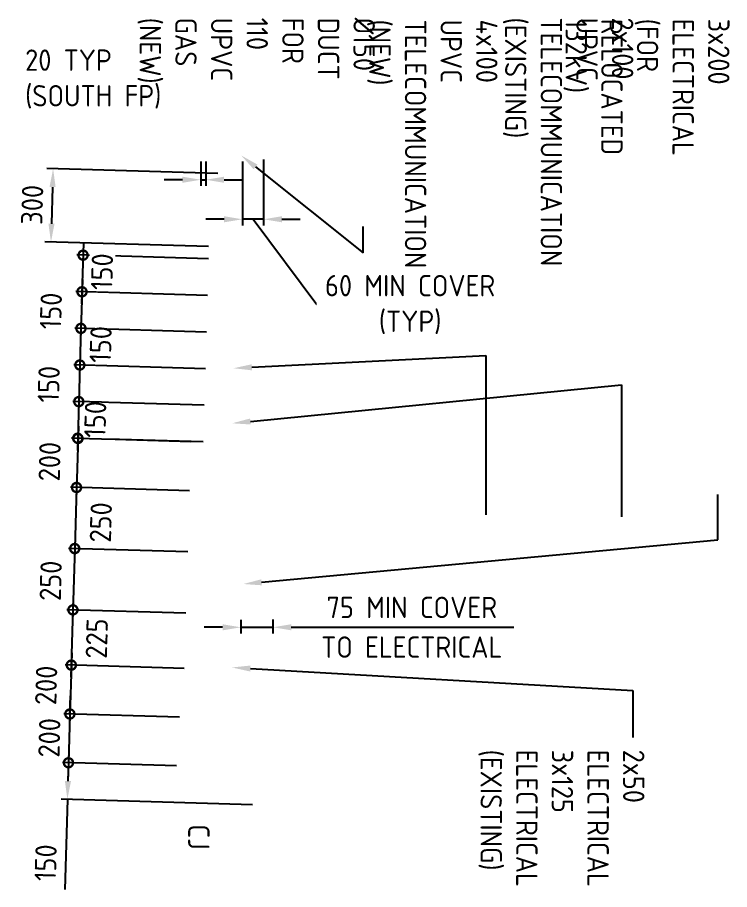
# Paper-space layout 'SHEET (5)' of a CAD drawing. Header units: metres. Extents: x -9 to 1337, y -9 to 581.
# Drawn here: x 1333.401 to 1336.316, y 77.327 to 80.898 of the extents above; entities that cross this region are included whole.
import ezdxf
from ezdxf import colors
from ezdxf.entities.mleader import LeaderData, LeaderLine
from ezdxf.math import Vec2, Vec3

# ---------------------------------------------------------------- set-up
doc = ezdxf.new("R2010")
doc.units = ezdxf.units.M
doc.layers.get('0').update_dxf_attribs({"color": 6})
doc.layers.add('_User Miscellaneous1', color=7, linetype='Continuous')
doc.styles.add('IsoCP', font='isocp.shx')
doc.dimstyles.new('NWRL Standard', dxfattribs={"dimtxt": 3.5, "dimasz": 3, "dimexe": 1, "dimexo": 1, "dimgap": 1.5, "dimtad": 1, "dimdec": 0, "dimlfac": 1000, "dimzin": 0, "dimdsep": 46, "dimtxsty": 'IsoCP', "dimcen": 0, "dimdle": 2, "dimclrd": 256, "dimclre": 256, "dimclrt": 7, "dimadec": 0, "dimazin": 0, "dimtfac": 1, "dimtdec": 0, "dimtmove": 0, "dimatfit": 2, "dimfxl": 1, "dimtolj": 1, "dimtzin": 0, "dimarcsym": 0})

# ---------------------------------------------------------------- blocks, each defined once
blk = doc.blocks.new('_DotSmall')
at = {"color": 0, "linetype": 'ByBlock', "const_width": 0.5}
blk.add_lwpolyline([(-0.0625, 0, 1), (0.0625, 0, 1)], format="xyb", close=True, dxfattribs=at)
blk = doc.blocks.new('*D187')
at = {"layer": '_User Miscellaneous1', "lineweight": -2, "transparency": 16777216}
for p, q in [((1333.6626, 79.675), (1333.6552, 79.4252)), ((1334.1748, 79.61), (1333.6361, 79.6258)), ((1334.1704, 79.4601), (1333.6317, 79.4759))]:
    blk.add_line(p, q, dxfattribs=at)
at = {"layer": 'Defpoints', "color": 0, "transparency": 16777216}
for p in [(1334.1998, 79.6093), (1333.6567, 79.4751), (1334.1954, 79.4593)]:
    blk.add_point(p, dxfattribs=at)
at = {"layer": '_User Miscellaneous1', "color": 7, "transparency": 16777216, "insert": (1333.7417, 79.5593), "char_height": 0.0875, "attachment_point": 5, "rotation": 88.3202, "style": 'IsoCP', "bg_fill": 3, "box_fill_scale": 1.1, "bg_fill_color": 256, "bg_fill_true_color": 13158600, "bg_fill_transparency": 0}
blk.add_mtext('\\A1;150', dxfattribs=at)
at = {"layer": '_User Miscellaneous1', "lineweight": -2, "transparency": 16777216, "xscale": 0.07500000000000001, "yscale": 0.07500000000000001, "zscale": 0.07500000000000001}
for p, rotation in [((1333.6611, 79.6251), 88.3202080342314), ((1333.6567, 79.4751), 268.3202080342314)]:
    blk.add_blockref('_DotSmall', p, dxfattribs=dict(at, rotation=rotation))
blk = doc.blocks.new('*D188')
at = {"layer": '_User Miscellaneous1', "lineweight": -2, "transparency": 16777216}
for p, q in [((1333.6372, 78.7734), (1333.627, 78.4225)), ((1334.0989, 78.7098), (1333.6108, 78.7241)), ((1334.0905, 78.4589), (1333.6034, 78.4732))]:
    blk.add_line(p, q, dxfattribs=at)
at = {"layer": 'Defpoints', "color": 0, "transparency": 16777216}
for p in [(1334.1239, 78.7091), (1333.6284, 78.4725), (1334.1155, 78.4582)]:
    blk.add_point(p, dxfattribs=at)
at = {"layer": '_User Miscellaneous1', "lineweight": -2, "transparency": 16777216, "xscale": 0.07500000000000001, "yscale": 0.07500000000000001, "zscale": 0.07500000000000001, "rotation": 88.3202080342314}
blk.add_blockref('_DotSmall', (1333.6358, 78.7234), dxfattribs=at)
at = {"layer": '_User Miscellaneous1', "color": 7, "transparency": 16777216, "insert": (1333.5374, 78.5916), "char_height": 0.0875, "attachment_point": 5, "rotation": 88.3202, "style": 'IsoCP', "bg_fill": 3, "box_fill_scale": 1.1, "bg_fill_color": 256, "bg_fill_true_color": 13158600, "bg_fill_transparency": 0}
blk.add_mtext('\\A1;250', dxfattribs=at)
at = {"layer": '_User Miscellaneous1', "lineweight": -2, "transparency": 16777216, "xscale": 0.07500000000000001, "yscale": 0.07500000000000001, "zscale": 0.07500000000000001, "rotation": 268.3202080342314}
blk.add_blockref('_DotSmall', (1333.6284, 78.4725), dxfattribs=at)
blk = doc.blocks.new('*D189')
at = {"layer": '_User Miscellaneous1', "lineweight": -2, "transparency": 16777216}
for p, q in [((1333.6233, 78.2964), (1333.6144, 77.9962)), ((1334.0841, 78.2328), (1333.5968, 78.2471)), ((1334.0639, 78.033), (1333.5909, 78.0469))]:
    blk.add_line(p, q, dxfattribs=at)
at = {"layer": 'Defpoints', "color": 0, "transparency": 16777216}
for p in [(1334.109, 78.2321), (1333.6159, 78.0462), (1334.0889, 78.0323)]:
    blk.add_point(p, dxfattribs=at)
at = {"layer": '_User Miscellaneous1', "lineweight": -2, "transparency": 16777216, "xscale": 0.07500000000000001, "yscale": 0.07500000000000001, "zscale": 0.07500000000000001}
for p, rotation in [((1333.6218, 78.2464), 88.3202080342314), ((1333.6159, 78.0462), 268.3202080342314)]:
    blk.add_blockref('_DotSmall', p, dxfattribs=dict(at, rotation=rotation))
at = {"layer": '_User Miscellaneous1', "color": 7, "transparency": 16777216, "insert": (1333.5188, 78.1635), "char_height": 0.0875, "attachment_point": 5, "rotation": 88.3202, "style": 'IsoCP', "bg_fill": 3, "box_fill_scale": 1.1, "bg_fill_color": 256, "bg_fill_true_color": 13158600, "bg_fill_transparency": 0}
blk.add_mtext('\\A1;200', dxfattribs=at)
blk = doc.blocks.new('*D190')
at = {"layer": '_User Miscellaneous1', "lineweight": -2, "transparency": 16777216}
for p, q in [((1333.6159, 78.0462), (1333.6181, 78.1212)), ((1334.0639, 78.033), (1333.5909, 78.0469)), ((1333.6159, 78.0462), (1333.6101, 77.8466)), ((1334.0523, 77.8336), (1333.5851, 77.8473)), ((1333.6101, 77.8466), (1333.6079, 77.7716))]:
    blk.add_line(p, q, dxfattribs=at)
at = {"layer": 'Defpoints', "color": 0, "transparency": 16777216}
for p in [(1334.0889, 78.0323), (1333.6101, 77.8466), (1334.0773, 77.8329)]:
    blk.add_point(p, dxfattribs=at)
at = {"layer": '_User Miscellaneous1', "lineweight": -2, "transparency": 16777216, "xscale": 0.07500000000000001, "yscale": 0.07500000000000001, "zscale": 0.07500000000000001}
for p, rotation in [((1333.6159, 78.0462), 268.3202080342314), ((1333.6101, 77.8466), 88.32020803423138)]:
    blk.add_blockref('_DotSmall', p, dxfattribs=dict(at, rotation=rotation))
at = {"layer": '_User Miscellaneous1', "color": 7, "transparency": 16777216, "insert": (1333.5318, 77.9488), "char_height": 0.0875, "attachment_point": 5, "rotation": 88.3202, "style": 'IsoCP', "bg_fill": 3, "box_fill_scale": 1.1, "bg_fill_color": 256, "bg_fill_true_color": 13158600, "bg_fill_transparency": 0}
blk.add_mtext('\\A1;200', dxfattribs=at)
blk = doc.blocks.new('*D191')
at = {"layer": '_User Miscellaneous1', "lineweight": -2, "transparency": 16777216}
for p, q in [((1333.6714, 79.9749), (1333.664, 79.725)), ((1334.1836, 79.9099), (1333.6449, 79.9257)), ((1334.1792, 79.7599), (1333.6405, 79.7757))]:
    blk.add_line(p, q, dxfattribs=at)
at = {"layer": 'Defpoints', "color": 0, "transparency": 16777216}
for p in [(1334.2086, 79.9091), (1333.6655, 79.775), (1334.2042, 79.7592)]:
    blk.add_point(p, dxfattribs=at)
at = {"layer": '_User Miscellaneous1', "color": 7, "transparency": 16777216, "insert": (1333.7475, 79.8571), "char_height": 0.0875, "attachment_point": 5, "rotation": 88.3202, "style": 'IsoCP', "bg_fill": 3, "box_fill_scale": 1.1, "bg_fill_color": 256, "bg_fill_true_color": 13158600, "bg_fill_transparency": 0}
blk.add_mtext('\\A1;150', dxfattribs=at)
at = {"layer": '_User Miscellaneous1', "lineweight": -2, "transparency": 16777216, "xscale": 0.07500000000000001, "yscale": 0.07500000000000001, "zscale": 0.07500000000000001}
for p, rotation in [((1333.6699, 79.9249), 88.3202080342314), ((1333.6655, 79.775), 268.3202080342314)]:
    blk.add_blockref('_DotSmall', p, dxfattribs=dict(at, rotation=rotation))
blk = doc.blocks.new('*D192')
at = {"layer": '_User Miscellaneous1', "lineweight": -2, "transparency": 16777216}
for p, q in [((1333.6446, 79.0235), (1333.6343, 78.6737)), ((1334.1055, 78.96), (1333.6181, 78.9743)), ((1334.0987, 78.7101), (1333.6108, 78.7244))]:
    blk.add_line(p, q, dxfattribs=at)
at = {"layer": 'Defpoints', "color": 0, "transparency": 16777216}
for p in [(1334.1305, 78.9593), (1333.6358, 78.7237), (1334.1237, 78.7094)]:
    blk.add_point(p, dxfattribs=at)
at = {"layer": '_User Miscellaneous1', "lineweight": -2, "transparency": 16777216, "xscale": 0.07500000000000001, "yscale": 0.07500000000000001, "zscale": 0.07500000000000001}
for p, rotation in [((1333.6431, 78.9736), 88.3202080342314), ((1333.6358, 78.7237), 268.3202080342314)]:
    blk.add_blockref('_DotSmall', p, dxfattribs=dict(at, rotation=rotation))
at = {"layer": '_User Miscellaneous1', "color": 7, "transparency": 16777216, "insert": (1333.7425, 78.8307), "char_height": 0.0875, "attachment_point": 5, "rotation": 88.3202, "style": 'IsoCP', "bg_fill": 3, "box_fill_scale": 1.1, "bg_fill_color": 256, "bg_fill_true_color": 13158600, "bg_fill_transparency": 0}
blk.add_mtext('\\A1;250', dxfattribs=at)
blk = doc.blocks.new('*D193')
at = {"layer": '_User Miscellaneous1', "lineweight": -2, "transparency": 16777216}
for p, q in [((1333.6299, 78.5225), (1333.6203, 78.1964)), ((1334.0905, 78.4589), (1333.6034, 78.4732)), ((1334.0841, 78.2328), (1333.5968, 78.2471))]:
    blk.add_line(p, q, dxfattribs=at)
at = {"layer": 'Defpoints', "color": 0, "transparency": 16777216}
for p in [(1334.1155, 78.4582), (1333.6218, 78.2464), (1334.109, 78.2321)]:
    blk.add_point(p, dxfattribs=at)
at = {"layer": '_User Miscellaneous1', "lineweight": -2, "transparency": 16777216, "xscale": 0.07500000000000001, "yscale": 0.07500000000000001, "zscale": 0.07500000000000001}
for p, rotation in [((1333.6284, 78.4725), 88.3202080342314), ((1333.6218, 78.2464), 268.3202080342314)]:
    blk.add_blockref('_DotSmall', p, dxfattribs=dict(at, rotation=rotation))
at = {"layer": '_User Miscellaneous1', "color": 7, "transparency": 16777216, "insert": (1333.7259, 78.3551), "char_height": 0.0875, "attachment_point": 5, "rotation": 88.3202, "style": 'IsoCP', "bg_fill": 3, "box_fill_scale": 1.1, "bg_fill_color": 256, "bg_fill_true_color": 13158600, "bg_fill_transparency": 0}
blk.add_mtext('\\A1;225', dxfattribs=at)
blk = doc.blocks.new('*D194')
at = {"layer": '_User Miscellaneous1', "lineweight": -2, "transparency": 16777216}
for p, q in [((1333.667, 79.825), (1333.6596, 79.5751)), ((1334.1792, 79.7599), (1333.6405, 79.7757)), ((1334.1748, 79.61), (1333.6361, 79.6258))]:
    blk.add_line(p, q, dxfattribs=at)
at = {"layer": 'Defpoints', "color": 0, "transparency": 16777216}
for p in [(1334.2042, 79.7592), (1333.6611, 79.6251), (1334.1998, 79.6093)]:
    blk.add_point(p, dxfattribs=at)
at = {"layer": '_User Miscellaneous1', "lineweight": -2, "transparency": 16777216, "xscale": 0.07500000000000001, "yscale": 0.07500000000000001, "zscale": 0.07500000000000001}
for p, rotation in [((1333.6655, 79.775), 88.3202080342314), ((1333.6611, 79.6251), 268.3202080342314)]:
    blk.add_blockref('_DotSmall', p, dxfattribs=dict(at, rotation=rotation))
at = {"layer": '_User Miscellaneous1', "color": 7, "transparency": 16777216, "insert": (1333.5382, 79.6962), "char_height": 0.0875, "attachment_point": 5, "rotation": 88.3202, "style": 'IsoCP', "bg_fill": 3, "box_fill_scale": 1.1, "bg_fill_color": 256, "bg_fill_true_color": 13158600, "bg_fill_transparency": 0}
blk.add_mtext('\\A1;150', dxfattribs=at)
blk = doc.blocks.new('*D195')
at = {"layer": '_User Miscellaneous1', "lineweight": -2, "transparency": 16777216}
for p, q in [((1333.6538, 79.3752), (1333.6465, 79.1253)), ((1334.166, 79.3101), (1333.6273, 79.3259)), ((1334.1616, 79.1602), (1333.6229, 79.176))]:
    blk.add_line(p, q, dxfattribs=at)
at = {"layer": 'Defpoints', "color": 0, "transparency": 16777216}
for p in [(1334.191, 79.3094), (1334.1866, 79.1595)]:
    blk.add_point(p, dxfattribs=at)
at = {"layer": '_User Miscellaneous1', "color": 7, "transparency": 16777216, "insert": (1333.7197, 79.2523), "char_height": 0.0875, "attachment_point": 5, "rotation": 88.3202, "style": 'IsoCP', "bg_fill": 3, "box_fill_scale": 1.1, "bg_fill_color": 256, "bg_fill_true_color": 13158600, "bg_fill_transparency": 0}
blk.add_mtext('\\A1;150', dxfattribs=at)
at = {"layer": 'Defpoints', "color": 0, "transparency": 16777216}
blk.add_point((1333.6479, 79.1753), dxfattribs=at)
at = {"layer": '_User Miscellaneous1', "lineweight": -2, "transparency": 16777216, "xscale": 0.07500000000000001, "yscale": 0.07500000000000001, "zscale": 0.07500000000000001}
for p, rotation in [((1333.6523, 79.3252), 88.3202080342314), ((1333.6479, 79.1753), 268.3202080342314)]:
    blk.add_blockref('_DotSmall', p, dxfattribs=dict(at, rotation=rotation))
blk = doc.blocks.new('*D196')
at = {"layer": '_User Miscellaneous1', "lineweight": -2, "transparency": 16777216}
for p, q in [((1334.2218, 80.2589), (1333.5222, 80.2794)), ((1333.545, 80.2037), (1333.5406, 80.0538)), ((1334.1836, 79.9599), (1333.5134, 79.9795))]:
    blk.add_line(p, q, dxfattribs=at)
at = {"layer": '_User Miscellaneous1', "transparency": 16777216}
for points in [[(1333.5325, 80.2041), (1333.5575, 80.2033), (1333.5472, 80.2787)], [(1333.5281, 80.0541), (1333.5531, 80.0534), (1333.5384, 79.9788)]]:
    blk.add_solid(points, dxfattribs=at)
at = {"layer": 'Defpoints', "color": 0, "transparency": 16777216}
for p in [(1334.2468, 80.2582), (1333.5384, 79.9788), (1334.2086, 79.9591)]:
    blk.add_point(p, dxfattribs=at)
at = {"layer": '_User Miscellaneous1', "color": 7, "transparency": 16777216, "insert": (1333.4616, 80.1311), "char_height": 0.0875, "attachment_point": 5, "rotation": 88.3202, "style": 'IsoCP', "bg_fill": 3, "box_fill_scale": 1.1, "bg_fill_color": 256, "bg_fill_true_color": 13158600, "bg_fill_transparency": 0}
blk.add_mtext('\\A1;300', dxfattribs=at)
blk = doc.blocks.new('*D197')
at = {"layer": '_User Miscellaneous1', "lineweight": -2, "transparency": 16777216}
for p, q in [((1333.6115, 77.8965), (1333.6079, 77.7716)), ((1334.0523, 77.8336), (1333.5851, 77.8473)), ((1334.3627, 77.6744), (1333.5807, 77.6974)), ((1333.6057, 77.6966), (1333.5948, 77.3274))]:
    blk.add_line(p, q, dxfattribs=at)
at = {"layer": '_User Miscellaneous1', "transparency": 16777216}
blk.add_solid([(1333.5954, 77.772), (1333.6204, 77.7712), (1333.6057, 77.6966)], dxfattribs=at)
at = {"layer": 'Defpoints', "color": 0, "transparency": 16777216}
for p in [(1334.0773, 77.8329), (1333.6057, 77.6966), (1334.3877, 77.6737)]:
    blk.add_point(p, dxfattribs=at)
at = {"layer": '_User Miscellaneous1', "lineweight": -2, "transparency": 16777216, "xscale": 0.07500000000000001, "yscale": 0.07500000000000001, "zscale": 0.07500000000000001, "rotation": 88.3202080342314}
blk.add_blockref('_DotSmall', (1333.6101, 77.8466), dxfattribs=at)
at = {"layer": '_User Miscellaneous1', "color": 7, "transparency": 16777216, "insert": (1333.5168, 77.4372), "char_height": 0.0875, "attachment_point": 5, "rotation": 88.3202, "style": 'IsoCP', "bg_fill": 3, "box_fill_scale": 1.1, "bg_fill_color": 256, "bg_fill_true_color": 13158600, "bg_fill_transparency": 0}
blk.add_mtext('\\A1;150', dxfattribs=at)
blk = doc.blocks.new('*D198')
at = {"layer": '_User Miscellaneous1', "lineweight": -2, "transparency": 16777216}
for p, q in [((1334.3218, 80.3081), (1334.3218, 80.0467)), ((1334.4089, 80.3159), (1334.4089, 80.0467)), ((1334.2468, 80.0717), (1334.1718, 80.0717)), ((1334.4089, 80.0717), (1334.3218, 80.0717)), ((1334.4089, 80.0717), (1334.3218, 80.0717)), ((1334.3654, 80.0717), (1334.6271, 79.7228)), ((1334.4839, 80.0717), (1334.5589, 80.0717)), ((1334.6271, 79.7228), (1335.3898, 79.7228))]:
    blk.add_line(p, q, dxfattribs=at)
at = {"layer": '_User Miscellaneous1', "transparency": 16777216}
for points in [[(1334.2468, 80.0842), (1334.2468, 80.0592), (1334.3218, 80.0717)], [(1334.4839, 80.0842), (1334.4839, 80.0592), (1334.4089, 80.0717)]]:
    blk.add_solid(points, dxfattribs=at)
at = {"layer": 'Defpoints', "color": 0, "transparency": 16777216}
for p in [(1334.3218, 80.3331), (1334.4089, 80.3409), (1334.3218, 80.0717)]:
    blk.add_point(p, dxfattribs=at)
at = {"layer": '_User Miscellaneous1', "color": 7, "transparency": 16777216, "insert": (1335.0084, 79.7228), "char_height": 0.0875, "attachment_point": 5, "rotation": 359.999, "style": 'IsoCP', "bg_fill": 3, "box_fill_scale": 1.1, "bg_fill_color": 256, "bg_fill_true_color": 13158600, "bg_fill_transparency": 0}
blk.add_mtext('\\A1;60 MIN COVER \\P(TYP)', dxfattribs=at)
blk = doc.blocks.new('*D199')
at = {"layer": '_User Miscellaneous1', "lineweight": -2, "transparency": 16777216}
for p, q in [((1333.6505, 79.2242), (1333.6416, 78.9236)), ((1334.1114, 79.1607), (1333.624, 79.175)), ((1334.1055, 78.96), (1333.6181, 78.9743))]:
    blk.add_line(p, q, dxfattribs=at)
at = {"layer": 'Defpoints', "color": 0, "transparency": 16777216}
for p in [(1334.1364, 79.1599), (1333.6431, 78.9736), (1334.1305, 78.9593)]:
    blk.add_point(p, dxfattribs=at)
at = {"layer": '_User Miscellaneous1', "lineweight": -2, "transparency": 16777216, "xscale": 0.07500000000000001, "yscale": 0.07500000000000001, "zscale": 0.07500000000000001}
for p, rotation in [((1333.649, 79.1742), 88.3202080342314), ((1333.6431, 78.9736), 268.3202080342314)]:
    blk.add_blockref('_DotSmall', p, dxfattribs=dict(at, rotation=rotation))
at = {"layer": '_User Miscellaneous1', "color": 7, "transparency": 16777216, "insert": (1333.5329, 79.0796), "char_height": 0.0875, "attachment_point": 5, "rotation": 88.3202, "style": 'IsoCP', "bg_fill": 3, "box_fill_scale": 1.1, "bg_fill_color": 256, "bg_fill_true_color": 13158600, "bg_fill_transparency": 0}
blk.add_mtext('\\A1;200', dxfattribs=at)
blk = doc.blocks.new('*D200')
at = {"layer": '_User Miscellaneous1', "lineweight": -2, "transparency": 16777216}
for p, q in [((1334.1515, 80.3082), (1334.1515, 80.2086)), ((1334.1718, 80.3082), (1334.1718, 80.2086)), ((1334.0765, 80.2336), (1334.0015, 80.2336)), ((1334.1515, 80.2336), (1334.1718, 80.2336)), ((1334.2468, 80.2336), (1334.3218, 80.2336))]:
    blk.add_line(p, q, dxfattribs=at)
at = {"layer": '_User Miscellaneous1', "transparency": 16777216}
for points in [[(1334.0765, 80.2461), (1334.0765, 80.2211), (1334.1515, 80.2336)], [(1334.2468, 80.2461), (1334.2468, 80.2211), (1334.1718, 80.2336)]]:
    blk.add_solid(points, dxfattribs=at)
at = {"layer": 'Defpoints', "color": 0, "transparency": 16777216}
for p in [(1334.1515, 80.3332), (1334.1718, 80.3332), (1334.1718, 80.2336)]:
    blk.add_point(p, dxfattribs=at)
at = {"layer": '_User Miscellaneous1', "color": 7, "transparency": 16777216, "insert": (1333.4327, 80.7671), "char_height": 0.0875, "attachment_point": 1, "style": 'IsoCP'}
blk.add_mtext('\\A1;20 TYP\\P(SOUTH FP)', dxfattribs=at)
blk = doc.blocks.new('*D202')
at = {"layer": '_User Miscellaneous1', "lineweight": -2, "transparency": 16777216}
for p, q in [((1334.3155, 78.4323), (1334.3155, 78.3762)), ((1334.447, 78.4325), (1334.447, 78.3762)), ((1334.2405, 78.4012), (1334.1655, 78.4012)), ((1334.3155, 78.4012), (1334.447, 78.4012)), ((1334.522, 78.4012), (1335.4332, 78.4012))]:
    blk.add_line(p, q, dxfattribs=at)
at = {"layer": '_User Miscellaneous1', "transparency": 16777216}
for points in [[(1334.2405, 78.4137), (1334.2405, 78.3887), (1334.3155, 78.4012)], [(1334.522, 78.4137), (1334.522, 78.3887), (1334.447, 78.4012)]]:
    blk.add_solid(points, dxfattribs=at)
at = {"layer": 'Defpoints', "color": 0, "transparency": 16777216}
for p in [(1334.3155, 78.4573), (1334.447, 78.4575), (1334.447, 78.4012)]:
    blk.add_point(p, dxfattribs=at)
at = {"layer": '_User Miscellaneous1', "color": 7, "transparency": 16777216, "char_height": 0.0875, "attachment_point": 5, "style": 'IsoCP', "bg_fill": 3, "box_fill_scale": 1.1, "bg_fill_color": 256, "bg_fill_true_color": 13158600, "bg_fill_transparency": 0}
for s, insert in [('\\A1;75 MIN COVER', (1335.0151, 78.4825)), ('\\A1;TO ELECTRICAL', (1335.0151, 78.32))]:
    blk.add_mtext(s, dxfattribs=dict(at, insert=insert))
blk = doc.blocks.new('*D203')
at = {"layer": '_User Miscellaneous1', "lineweight": -2, "transparency": 16777216}
for p, q in [((1333.6582, 79.5251), (1333.6508, 79.2752)), ((1334.1704, 79.4601), (1333.6317, 79.4759)), ((1334.166, 79.3101), (1333.6273, 79.3259))]:
    blk.add_line(p, q, dxfattribs=at)
at = {"layer": 'Defpoints', "color": 0, "transparency": 16777216}
for p in [(1334.1954, 79.4593), (1333.6523, 79.3252), (1334.191, 79.3094)]:
    blk.add_point(p, dxfattribs=at)
at = {"layer": '_User Miscellaneous1', "lineweight": -2, "transparency": 16777216, "xscale": 0.07500000000000001, "yscale": 0.07500000000000001, "zscale": 0.07500000000000001}
for p, rotation in [((1333.6567, 79.4751), 88.3202080342314), ((1333.6523, 79.3252), 268.3202080342314)]:
    blk.add_blockref('_DotSmall', p, dxfattribs=dict(at, rotation=rotation))
at = {"layer": '_User Miscellaneous1', "color": 7, "transparency": 16777216, "insert": (1333.5294, 79.3964), "char_height": 0.0875, "attachment_point": 5, "rotation": 88.3202, "style": 'IsoCP', "bg_fill": 3, "box_fill_scale": 1.1, "bg_fill_color": 256, "bg_fill_true_color": 13158600, "bg_fill_transparency": 0}
blk.add_mtext('\\A1;150', dxfattribs=at)

psp = doc.layouts.new('SHEET (5)')

# ---------------------------------------------------------------- texts
at = {"layer": '_User Miscellaneous1', "insert": (1334.18726, 77.5942), "char_height": 0.0875, "attachment_point": 1, "rotation": 270, "style": 'IsoCP'}
psp.add_mtext('CJ', dxfattribs=at)

# ---------------------------------------------------------------- dimensions: what is measured, and where the dimension line sits
at = {"layer": '_User Miscellaneous1'}
for base, p1, p2, picture, middle in [((1333.65671, 79.47513), (1334.19976, 79.60927), (1334.19536, 79.45934), '*D187', (1333.74172, 79.55933)), ((1333.64792, 79.17526), (1334.19097, 79.3094), (1334.18657, 79.15946), '*D195', (1333.71968, 79.25234)), ((1333.62842, 78.47249), (1334.12393, 78.70909), (1334.11546, 78.45821), '*D188', (1333.5374, 78.59158)), ((1333.61591, 78.04619), (1334.10904, 78.2321), (1334.08888, 78.03232), '*D189', (1333.51881, 78.16353))]:
    dim = psp.add_linear_dim(base=base, p1=p1, p2=p2, angle=268.32021, dimstyle='NWRL Standard', override={"dimrnd": 5, "dimblk1": 'DotSmall', "dimblk2": 'DotSmall', "dimsah": 1, "dimtmove": 2, "dimtfill": 1}, dxfattribs=at)
    dim.commit()
    dim.dimension.update_dxf_attribs({"geometry": picture, "text_midpoint": middle, "dimtype": 160})

# ---------------------------------------------------------------- leaders
ml = psp.add_multileader_mtext('Standard', dxfattribs=at)
ml.set_content('%%C150 DUCT FOR\\P110 UPVC GAS (NEW)', color=2, style='IsoCP')
ml.set_leader_properties(color=7, linetype='ByLayer', lineweight=-1)
ml.build(insert=Vec2(0, 0))
ml.multileader.update_dxf_attribs({"text_left_attachment_type": 0, "dogleg_length": 4, "arrow_head_size": 0.075, "scale": 0.025})
ctx = ml.context
ctx.base_point, ctx.scale, ctx.char_height, ctx.arrow_head_size, ctx.landing_gap_size, ctx.plane_origin, ctx.plane_x_axis, ctx.plane_y_axis = Vec3(1334.86172, 80.90348), 0.025, 0.0875, 0.075, 0.05, Vec3(1336.66311, 74.94933), Vec3(0, -1), Vec3(1, 0)
ctx.left_attachment = 0
notes = []
notes.append((ctx, [(0, (1, 1, 0), (1334.81579, 79.93445), (0, 1), 0.10778, [(0, [(1334.31709, 80.33311)], 0, [])])]))
ctx.mtext.insert, ctx.mtext.text_direction, ctx.mtext.rotation, ctx.mtext.width, ctx.mtext.flow_direction = Vec3(1334.86391, 80.89723), Vec3(0, -1), 4.712389, 0.814625, 5
ml = psp.add_multileader_mtext('Standard', dxfattribs=at)
ml.set_content('2x100 UPVC TELECOMMUNICATION (EXISTING)', color=2, style='IsoCP')
ml.set_leader_properties(color=7, linetype='ByLayer', lineweight=-1)
ml.build(insert=Vec2(0, 0))
ml.multileader.update_dxf_attribs({"dogleg_length": 5.31538, "arrow_head_size": 0.075, "scale": 0.025})
ctx = ml.context
ctx.base_point, ctx.scale, ctx.char_height, ctx.arrow_head_size, ctx.landing_gap_size, ctx.plane_origin, ctx.plane_x_axis, ctx.plane_y_axis = Vec3(1335.8737, 78.85318), 0.025, 0.0875, 0.075, 0.05, Vec3(1336.91638, 76.69571), Vec3(0, -1), Vec3(1, 0)
notes.append((ctx, [(0, (1, 1, 0), (1335.8737, 79.39407), (0, -1), 0.54089, [(0, [(1334.27998, 79.23644)], 0, [])])]))
ctx.mtext.insert, ctx.mtext.text_direction, ctx.mtext.rotation, ctx.mtext.width, ctx.mtext.flow_direction = Vec3(1335.92182, 80.89818), Vec3(0, -1), 4.712389, 1.0776777, 5
ml = psp.add_multileader_mtext('Standard', dxfattribs=at)
ml.set_content('4x100 UPVC TELECOMMUNICATION (NEW)', color=2, style='IsoCP')
ml.set_leader_properties(color=7, linetype='ByLayer', lineweight=-1)
ml.build(insert=Vec2(0, 0))
ml.multileader.update_dxf_attribs({"dogleg_length": 4, "arrow_head_size": 0.075, "scale": 0.025})
ctx = ml.context
ctx.base_point, ctx.scale, ctx.char_height, ctx.arrow_head_size, ctx.landing_gap_size, ctx.plane_origin, ctx.plane_x_axis, ctx.plane_y_axis = Vec3(1335.31773, 78.86217), 0.025, 0.0875, 0.075, 0.05, Vec3(1336.35327, 77.22217), Vec3(0, -1), Vec3(1, 0)
notes.append((ctx, [(0, (1, 1, 0), (1335.31773, 79.51369), (0, -1), 0.65152, [(0, [(1334.28522, 79.46188)], 0, [])])]))
ctx.mtext.insert, ctx.mtext.text_direction, ctx.mtext.rotation, ctx.mtext.width, ctx.mtext.flow_direction = Vec3(1335.36586, 80.88967), Vec3(0, -1), 4.712389, 1.1229589, 5
ml = psp.add_multileader_mtext('Standard', dxfattribs=at)
ml.set_content('2x50 ELECTRICAL\\P3x125 ELECTRICAL\\P(EXISTING)', color=2, style='IsoCP')
ml.set_leader_properties(color=7, linetype='ByLayer', lineweight=-1)
ml.build(insert=Vec2(0, 0))
ml.multileader.update_dxf_attribs({"text_right_attachment_type": 0, "dogleg_length": 4, "arrow_head_size": 0.075, "scale": 0.025})
ctx = ml.context
ctx.base_point, ctx.scale, ctx.char_height, ctx.arrow_head_size, ctx.landing_gap_size, ctx.plane_origin, ctx.plane_x_axis, ctx.plane_y_axis = Vec3(1335.91916, 77.95021), 0.025, 0.0875, 0.075, 0.05, Vec3(1338.50146, 75.14109), Vec3(0, -1), Vec3(1, 0)
ctx.right_attachment = 0
notes.append((ctx, [(1, (1, 1, 0), (1335.91916, 78.14266), (0, -1), 0.19245, [(0, [(1334.27961, 78.23666)], 0, [])])]))
ctx.mtext.insert, ctx.mtext.text_direction, ctx.mtext.rotation, ctx.mtext.width, ctx.mtext.flow_direction = Vec3(1335.96729, 77.90021), Vec3(0, -1), 4.712389, 1.0233129, 5
for ctx, leaders in notes:
    for number, flags, end, landing, length, lines in leaders:
        leader = LeaderData()
        leader.index, (leader.has_last_leader_line, leader.has_dogleg_vector, leader.attachment_direction) = number, flags
        leader.last_leader_point, leader.dogleg_vector, leader.dogleg_length = Vec3(end), Vec3(landing), length
        for number, points, colour, breaks in lines:
            line = LeaderLine()
            line.index, line.vertices, line.color, line.breaks = number, Vec3.list(points), colors.encode_raw_color(colour), breaks
            leader.lines.append(line)
        ctx.leaders.append(leader)

# ---------------------------------------------------------------- next in the draw order: dimensions: what is measured, and where the dimension line sits
for base, p1, p2, picture, middle in [((1333.66551, 79.775), (1334.20855, 79.90914), (1334.20416, 79.75921), '*D191', (1333.7475, 79.85708)), ((1333.63578, 78.72366), (1334.13048, 78.95926), (1334.12373, 78.70935), '*D192', (1333.74251, 78.83074)), ((1333.62179, 78.24639), (1334.11546, 78.45821), (1334.10904, 78.2321), '*D193', (1333.72586, 78.35514))]:
    dim = psp.add_linear_dim(base=base, p1=p1, p2=p2, angle=268.32021, dimstyle='NWRL Standard', override={"dimrnd": 5, "dimblk1": 'DotSmall', "dimblk2": 'DotSmall', "dimsah": 1, "dimtmove": 2, "dimtfill": 1}, dxfattribs=at)
    dim.commit()
    dim.dimension.update_dxf_attribs({"geometry": picture, "text_midpoint": middle, "dimtype": 160})
dim = psp.add_linear_dim(base=(1333.61006, 77.84656), p1=(1334.08888, 78.03232), p2=(1334.07732, 77.83285), angle=268.32021, dimstyle='NWRL Standard', override={"dimrnd": 5, "dimblk1": 'DotSmall', "dimblk2": 'DotSmall', "dimsah": 1, "dimtfill": 1}, dxfattribs=at)
dim.commit()
dim.dimension.update_dxf_attribs({"geometry": '*D190', "text_midpoint": (1333.53176, 77.94875)})

# ---------------------------------------------------------------- next in the draw order: dimensions: what is measured, and where the dimension line sits
dim = psp.add_linear_dim(base=(1333.53839, 79.9788), p1=(1334.24677, 80.25816), p2=(1334.20855, 79.95914), angle=268.32021, dimstyle='NWRL Standard', override={"dimrnd": 5, "dimsah": 1, "dimtfill": 1}, dxfattribs=at)
dim.commit()
dim.dimension.update_dxf_attribs({"geometry": '*D196', "text_midpoint": (1333.46157, 80.13112)})
for base, p1, p2, override, picture, middle in [((1333.66111, 79.62507), (1334.20416, 79.75921), (1334.19976, 79.60927), {"dimrnd": 5, "dimblk1": 'DotSmall', "dimblk2": 'DotSmall', "dimsah": 1, "dimtmove": 2, "dimtfill": 1}, '*D194', (1333.53822, 79.69625)), ((1333.64311, 78.97355), (1334.13644, 79.15993), (1334.13048, 78.95926), {"dimrnd": 5, "dimblk1": 'DotSmall', "dimblk2": 'DotSmall', "dimsah": 1, "dimtmove": 2, "dimtfill": 1}, '*D199', (1333.53288, 79.07957)), ((1333.60566, 77.69662), (1334.07732, 77.83285), (1334.38769, 77.67369), {"dimblk1": 'DotSmall', "dimsah": 1, "dimtfill": 1}, '*D197', (1333.59799, 77.43486))]:
    dim = psp.add_linear_dim(base=base, p1=p1, p2=p2, angle=268.32021, dimstyle='NWRL Standard', override=override, dxfattribs=at)
    dim.commit()
    dim.dimension.update_dxf_attribs({"geometry": picture, "text_midpoint": middle, "dimtype": 160})

# ---------------------------------------------------------------- next in the draw order: dimensions: what is measured, and where the dimension line sits
dim = psp.add_linear_dim(base=(1334.32182, 80.07175), p1=(1334.4089, 80.34089), p2=(1334.32182, 80.33311), text='60 MIN COVER \\X(TYP)', dimstyle='NWRL Standard', override={"dimtmove": 1, "dimtfill": 1, "dimtfillclr": 256}, dxfattribs=at)
dim.commit()
dim.dimension.update_dxf_attribs({"geometry": '*D198', "text_midpoint": (1334.66456, 79.72285), "dimtype": 160, "text_rotation": 359.999})

# ---------------------------------------------------------------- next in the draw order: dimensions: what is measured, and where the dimension line sits
dim = psp.add_linear_dim(base=(1334.17182, 80.23361), p1=(1334.15154, 80.33323), p2=(1334.17182, 80.33316), text='<> TYP\\X(SOUTH FP)', dimstyle='NWRL Standard', override={"dimtih": 1, "dimtoh": 1, "dimtmove": 2}, dxfattribs=at)
dim.commit()
dim.dimension.update_dxf_attribs({"geometry": '*D200', "text_midpoint": (1333.71264, 80.64607), "dimtype": 160})
dim = psp.add_linear_dim(base=(1333.65231, 79.3252), p1=(1334.19536, 79.45934), p2=(1334.19097, 79.3094), angle=268.32021, dimstyle='NWRL Standard', override={"dimrnd": 5, "dimblk1": 'DotSmall', "dimblk2": 'DotSmall', "dimsah": 1, "dimtmove": 2, "dimtfill": 1}, dxfattribs=at)
dim.commit()
dim.dimension.update_dxf_attribs({"geometry": '*D203', "text_midpoint": (1333.52942, 79.39637), "dimtype": 160})

# ---------------------------------------------------------------- next in the draw order: leaders
ml = psp.add_multileader_mtext('Standard', dxfattribs=at)
ml.set_content('3x200 ELECTRICAL\\P(FOR RELOCATED 132kV)', color=2, style='IsoCP')
ml.set_leader_properties(color=7, linetype='ByLayer', lineweight=-1)
ml.build(insert=Vec2(0, 0))
ml.multileader.update_dxf_attribs({"dogleg_length": 4, "arrow_head_size": 0.075, "scale": 0.025})
ctx = ml.context
ctx.base_point, ctx.scale, ctx.char_height, ctx.arrow_head_size, ctx.landing_gap_size, ctx.plane_origin, ctx.plane_x_axis, ctx.plane_y_axis = Vec3(1336.26724, 80.2694), 0.025, 0.0875, 0.075, 0.05, Vec3(1338.50923, 75.5297), Vec3(0, -1), Vec3(1, 0)
notes = []
notes.append((ctx, [(0, (1, 1, 0), (1336.26724, 78.75876), (0, 1), 0.1857, [(0, [(1334.32573, 78.57845)], 0, [])])]))
ctx.mtext.insert, ctx.mtext.text_direction, ctx.mtext.rotation, ctx.mtext.width, ctx.mtext.flow_direction = Vec3(1336.31537, 80.89322), Vec3(0, -1), 4.712389, 1.2786923, 5
for ctx, leaders in notes:
    for number, flags, end, landing, length, lines in leaders:
        leader = LeaderData()
        leader.index, (leader.has_last_leader_line, leader.has_dogleg_vector, leader.attachment_direction) = number, flags
        leader.last_leader_point, leader.dogleg_vector, leader.dogleg_length = Vec3(end), Vec3(landing), length
        for number, points, colour, breaks in lines:
            line = LeaderLine()
            line.index, line.vertices, line.color, line.breaks = number, Vec3.list(points), colors.encode_raw_color(colour), breaks
            leader.lines.append(line)
        ctx.leaders.append(leader)

# ---------------------------------------------------------------- next in the draw order: dimensions: what is measured, and where the dimension line sits
dim = psp.add_linear_dim(base=(1334.44695, 78.40122), p1=(1334.31545, 78.45728), p2=(1334.44695, 78.45752), text='75 MIN COVER\\X TO ELECTRICAL', dimstyle='NWRL Standard', override={"dimsah": 1, "dimtfill": 1}, dxfattribs=at)
dim.commit()
dim.dimension.update_dxf_attribs({"geometry": '*D202', "text_midpoint": (1335.01508, 78.40122)})

doc.saveas('drawing.dxf')
